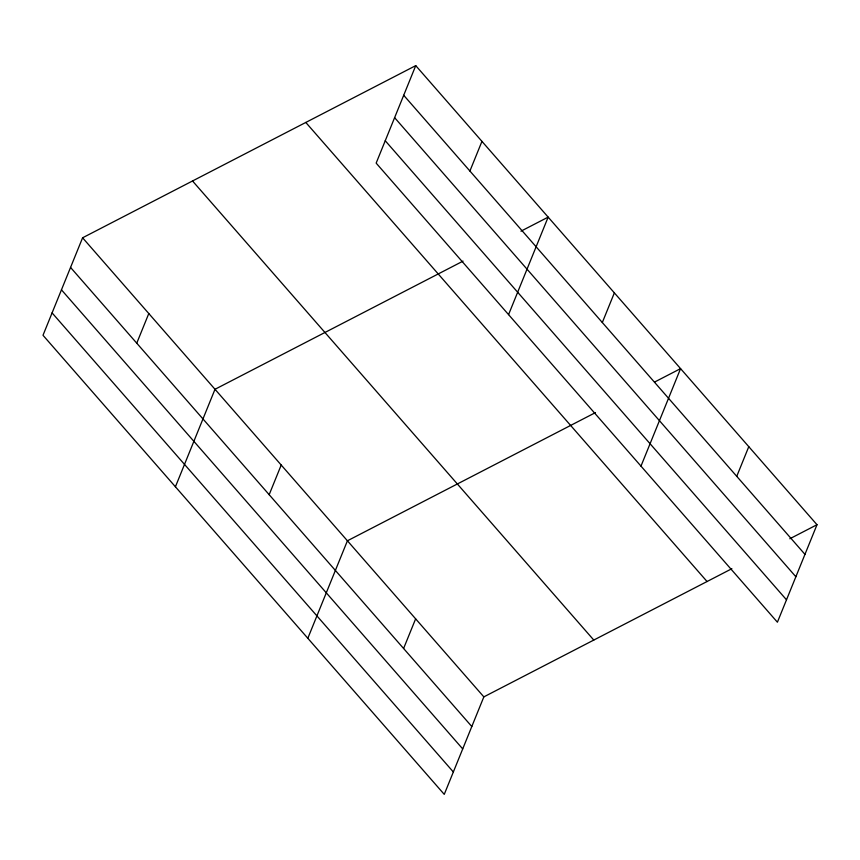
<?xml version="1.0" encoding="UTF-8"?>
<svg xmlns="http://www.w3.org/2000/svg" width="860" height="860" viewBox="0 0 860 860"><rect width="100%" height="100%" fill="white"/><g stroke="black" fill="none" stroke-linecap="round" stroke-linejoin="round"><path stroke-width="1.29" d="M415.745 65.629L376.153 163.12L777.408 622.21L817 524.718L415.745 65.629L82.592 237.79L43 335.282L444.254 794.371L483.847 696.88L731.882 568.696M136.751 343.194L148.791 313.545M175.418 486.781L215 389.29L463.046 261.118M269.169 494.693L281.209 465.045M469.904 171.032L481.944 141.384M307.826 638.281L347.418 540.789L595.453 412.606M508.572 314.62L548.153 217.128L520.966 231.179M403.598 648.483L415.638 618.834M602.322 322.521L614.362 292.873M640.979 466.12L680.572 368.628L654.567 382.066M736.751 476.322L748.78 446.673M789.813 538.769L817 524.718M403.706 95.277L804.96 554.367M394.611 117.669L795.865 576.748M385.248 140.739L786.502 599.818M305.794 122.442L707.06 581.532M192.532 180.976L593.787 640.066M82.592 237.79L483.847 696.88M70.552 267.438L471.807 726.528M61.458 289.831L462.712 748.909M52.094 312.9L453.349 771.979"/></g></svg>
